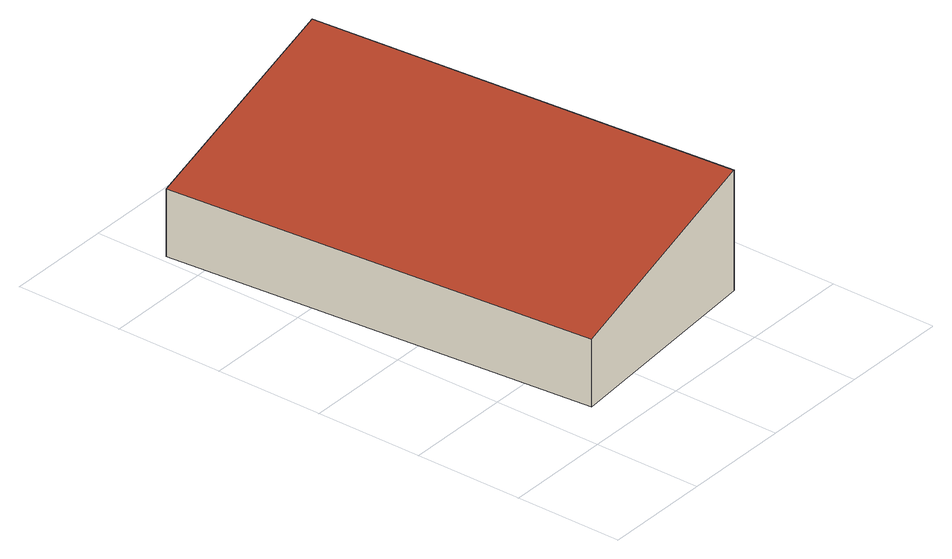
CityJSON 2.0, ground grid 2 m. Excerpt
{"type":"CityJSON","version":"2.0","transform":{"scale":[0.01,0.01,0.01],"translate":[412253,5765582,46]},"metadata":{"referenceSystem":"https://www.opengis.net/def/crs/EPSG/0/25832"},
"CityObjects":{
"building1":{"type":"Building","attributes":{"Gemeindeschluessel":"05570044","Geometrietyp2DReferenz":"3000","function":"31001_9998","roofType":"2100","measuredHeight":2.24},"geometry":[{"type":"Solid","lod":"2","boundaries":[[[[0,1,2,3]],[[4,5,1,0]],[[6,7,5,4]],[[3,2,7,6]],[[4,0,3,6]],[[1,5,7,2]]]],"semantics":{"surfaces":[{"type":"WallSurface"},{"type":"RoofSurface"},{"type":"GroundSurface"}],"values":[[0,0,0,0,1,2]]}}]}
},
"vertices":[
[425,906,317],[425,906,92],[14,874,92],[14,874,218],[489,111,316],[489,111,92],[82,75,218],[82,75,92]
]}
